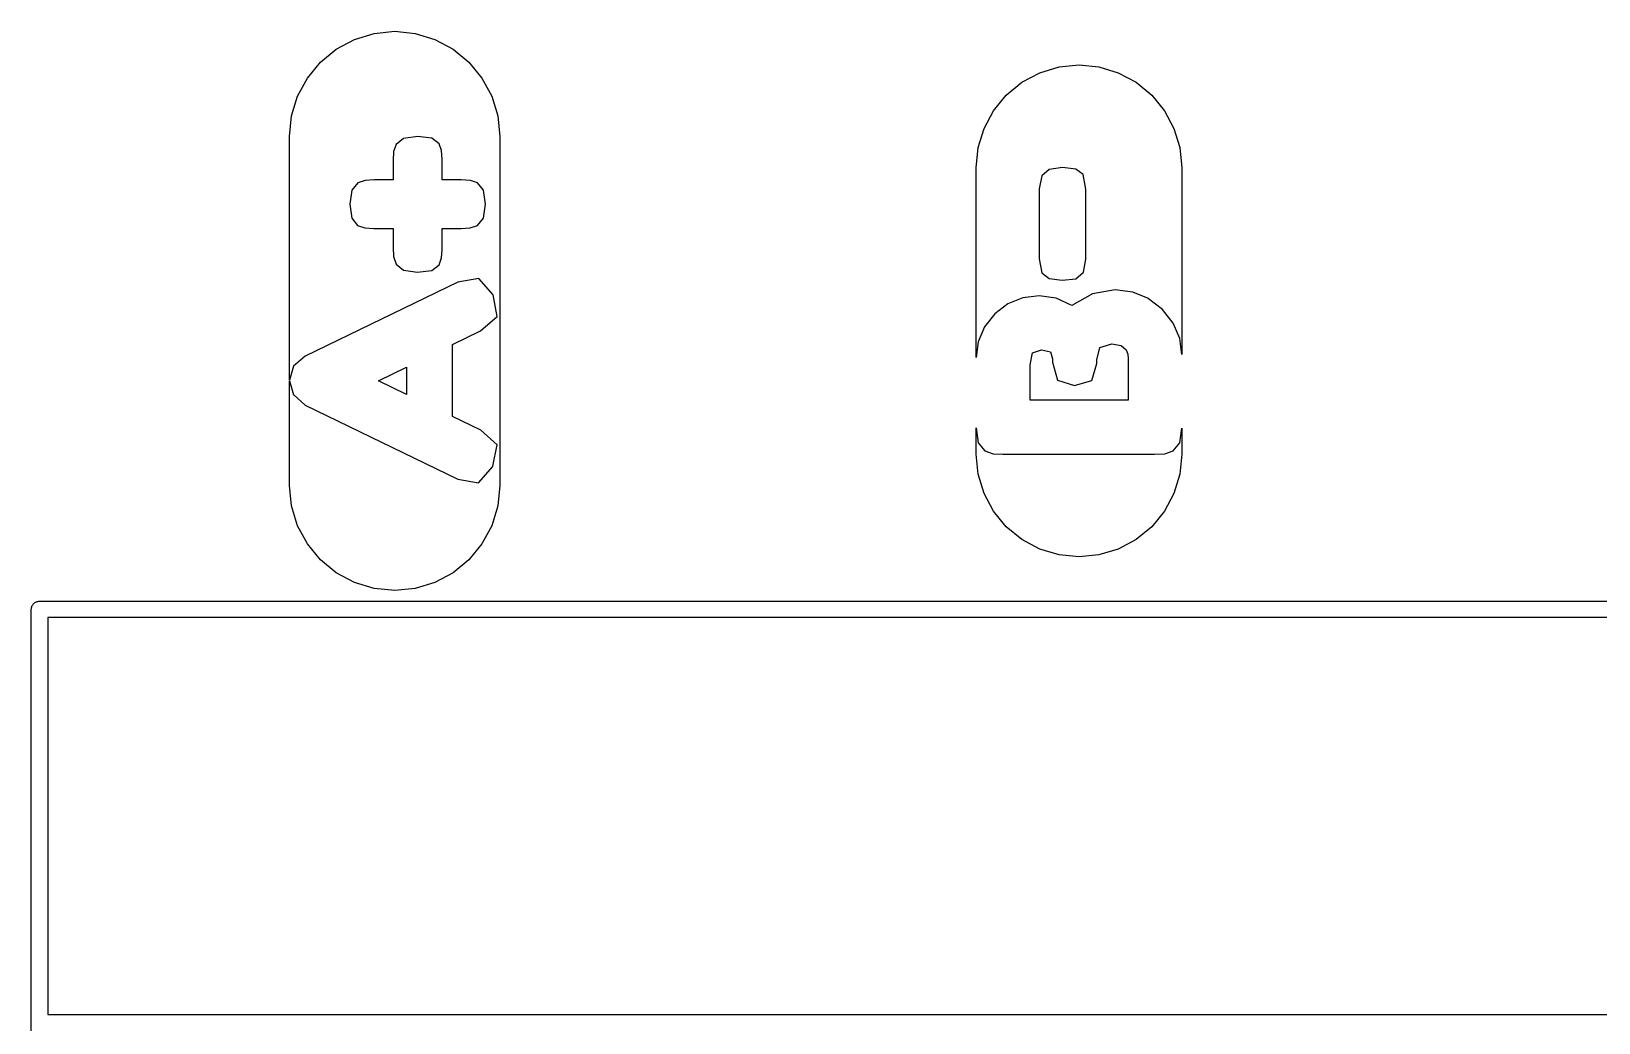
# Model space of a CAD drawing. Header units: metres. Extents: x 89 to 153, y -105 to 4.
# Drawn here: x 95.35 to 106.8, y -97.7 to -90.46 of the extents above; entities that cross this region are included whole.
import ezdxf

# ---------------------------------------------------------------- set-up
doc = ezdxf.new("R2010")
doc.units = ezdxf.units.M

msp = doc.modelspace()

# ---------------------------------------------------------------- linework, layer by layer
for points in [[(97.232, -93.006), (97.232, -91.225), (97.247, -91.075), (97.291, -90.931), (97.362, -90.799), (97.457, -90.682), (97.573, -90.587), (97.706, -90.516), (97.85, -90.472), (98, -90.457), (98.15, -90.472), (98.294, -90.516), (98.427, -90.587), (98.543, -90.682), (98.638, -90.799), (98.709, -90.931), (98.753, -91.075), (98.768, -91.225), (98.768, -93.775), (98.753, -93.925), (98.709, -94.069), (98.638, -94.201), (98.543, -94.318), (98.427, -94.413), (98.294, -94.484), (98.15, -94.528), (98, -94.543), (97.85, -94.528), (97.706, -94.484), (97.573, -94.413), (97.457, -94.318), (97.362, -94.201), (97.291, -94.069), (97.247, -93.925), (97.232, -93.775), (97.232, -93.011), (97.262, -93.114), (97.262, -93.114), (97.262, -93.114), (97.262, -93.114), (97.262, -93.114), (97.262, -93.114), (97.262, -93.114), (97.262, -93.114), (97.262, -93.114), (97.262, -93.114), (97.262, -93.114), (97.262, -93.114), (97.262, -93.114), (97.262, -93.114), (97.262, -93.114), (97.262, -93.114), (97.262, -93.114), (97.262, -93.114), (97.262, -93.114), (97.262, -93.114), (97.262, -93.114), (97.262, -93.114), (97.262, -93.114), (97.262, -93.114), (97.262, -93.114), (97.262, -93.114), (97.262, -93.114), (97.262, -93.114), (97.262, -93.114), (97.262, -93.114), (97.263, -93.114), (97.263, -93.114), (97.263, -93.114), (97.263, -93.114), (97.263, -93.114), (97.263, -93.114), (97.263, -93.114), (97.263, -93.114), (97.345, -93.189), (97.345, -93.189), (97.345, -93.189), (97.345, -93.189), (97.345, -93.189), (97.345, -93.189), (97.345, -93.189), (97.345, -93.189), (97.345, -93.189), (97.345, -93.189), (97.345, -93.189), (97.345, -93.189), (97.345, -93.189), (97.345, -93.189), (97.345, -93.189), (97.345, -93.189), (97.345, -93.189), (97.345, -93.189), (97.345, -93.189), (97.345, -93.189), (98.461, -93.728), (98.461, -93.728), (98.461, -93.728), (98.461, -93.728), (98.461, -93.728), (98.461, -93.728), (98.461, -93.728), (98.461, -93.728), (98.461, -93.728), (98.461, -93.728), (98.461, -93.728), (98.461, -93.728), (98.461, -93.728), (98.461, -93.728), (98.461, -93.728), (98.461, -93.728), (98.461, -93.728), (98.461, -93.728), (98.461, -93.728), (98.461, -93.728), (98.613, -93.756), (98.613, -93.756), (98.613, -93.756), (98.613, -93.756), (98.613, -93.756), (98.613, -93.756), (98.613, -93.756), (98.613, -93.756), (98.613, -93.756), (98.613, -93.756), (98.613, -93.756), (98.613, -93.756), (98.613, -93.756), (98.613, -93.756), (98.613, -93.756), (98.613, -93.756), (98.613, -93.756), (98.613, -93.756), (98.613, -93.756), (98.613, -93.756), (98.613, -93.756), (98.613, -93.756), (98.613, -93.756), (98.613, -93.756), (98.613, -93.756), (98.613, -93.756), (98.613, -93.756), (98.613, -93.756), (98.613, -93.756), (98.613, -93.756), (98.613, -93.756), (98.613, -93.756), (98.613, -93.756), (98.613, -93.756), (98.613, -93.756), (98.613, -93.756), (98.613, -93.756), (98.613, -93.756), (98.613, -93.756), (98.613, -93.756), (98.613, -93.756), (98.613, -93.756), (98.613, -93.756), (98.613, -93.756), (98.613, -93.756), (98.613, -93.756), (98.613, -93.756), (98.613, -93.756), (98.613, -93.756), (98.613, -93.756), (98.613, -93.756), (98.613, -93.756), (98.613, -93.756), (98.613, -93.756), (98.613, -93.756), (98.613, -93.756), (98.613, -93.756), (98.613, -93.756), (98.613, -93.756), (98.613, -93.756), (98.613, -93.756), (98.613, -93.756), (98.613, -93.756), (98.613, -93.756), (98.613, -93.756), (98.613, -93.756), (98.613, -93.756), (98.613, -93.756), (98.717, -93.636), (98.717, -93.636), (98.717, -93.636), (98.717, -93.636), (98.717, -93.636), (98.717, -93.635), (98.717, -93.635), (98.717, -93.635), (98.717, -93.635), (98.717, -93.635), (98.717, -93.635), (98.717, -93.635), (98.717, -93.635), (98.717, -93.635), (98.717, -93.635), (98.717, -93.635), (98.717, -93.635), (98.717, -93.635), (98.717, -93.635), (98.717, -93.635), (98.717, -93.635), (98.717, -93.635), (98.717, -93.635), (98.717, -93.635), (98.717, -93.635), (98.717, -93.635), (98.717, -93.635), (98.717, -93.635), (98.717, -93.635), (98.717, -93.635), (98.717, -93.635), (98.717, -93.635), (98.748, -93.479), (98.748, -93.479), (98.748, -93.479), (98.748, -93.479), (98.748, -93.479), (98.748, -93.479), (98.748, -93.479), (98.748, -93.479), (98.748, -93.479), (98.748, -93.479), (98.748, -93.479), (98.748, -93.479), (98.748, -93.479), (98.748, -93.479), (98.748, -93.479), (98.748, -93.479), (98.748, -93.479), (98.748, -93.479), (98.748, -93.478), (98.748, -93.478), (98.748, -93.478), (98.748, -93.478), (98.748, -93.478), (98.748, -93.478), (98.748, -93.478), (98.748, -93.478), (98.748, -93.478), (98.748, -93.478), (98.748, -93.478), (98.748, -93.478), (98.748, -93.478), (98.748, -93.478), (98.748, -93.478), (98.748, -93.478), (98.748, -93.478), (98.748, -93.478), (98.748, -93.478), (98.748, -93.478), (98.748, -93.478), (98.748, -93.478), (98.748, -93.478), (98.748, -93.478), (98.748, -93.478), (98.748, -93.478), (98.748, -93.478), (98.748, -93.478), (98.748, -93.478), (98.748, -93.478), (98.748, -93.478), (98.748, -93.478), (98.748, -93.478), (98.748, -93.478), (98.748, -93.478), (98.748, -93.478), (98.748, -93.478), (98.748, -93.478), (98.748, -93.478), (98.748, -93.478), (98.748, -93.478), (98.748, -93.478), (98.748, -93.478), (98.748, -93.478), (98.748, -93.478), (98.748, -93.478), (98.748, -93.478), (98.748, -93.478), (98.748, -93.478), (98.748, -93.478), (98.629, -93.371), (98.629, -93.371), (98.629, -93.371), (98.629, -93.371), (98.629, -93.371), (98.629, -93.371), (98.629, -93.371), (98.629, -93.371), (98.629, -93.371), (98.629, -93.371), (98.629, -93.371), (98.629, -93.371), (98.629, -93.371), (98.629, -93.371), (98.629, -93.371), (98.629, -93.371), (98.629, -93.371), (98.629, -93.371), (98.629, -93.371), (98.629, -93.371), (98.423, -93.272), (98.423, -92.745), (98.627, -92.646), (98.627, -92.646), (98.627, -92.646), (98.627, -92.646), (98.627, -92.646), (98.627, -92.646), (98.627, -92.646), (98.627, -92.646), (98.627, -92.646), (98.627, -92.646), (98.627, -92.646), (98.627, -92.646), (98.627, -92.646), (98.627, -92.646), (98.627, -92.646), (98.627, -92.646), (98.627, -92.646), (98.627, -92.646), (98.627, -92.646), (98.627, -92.646), (98.75, -92.541), (98.75, -92.541), (98.75, -92.541), (98.75, -92.541), (98.75, -92.541), (98.75, -92.541), (98.75, -92.541), (98.75, -92.541), (98.75, -92.541), (98.75, -92.541), (98.75, -92.541), (98.75, -92.541), (98.75, -92.541), (98.75, -92.541), (98.75, -92.541), (98.75, -92.541), (98.75, -92.541), (98.75, -92.541), (98.75, -92.541), (98.75, -92.541), (98.75, -92.541), (98.75, -92.541), (98.75, -92.541), (98.75, -92.541), (98.75, -92.541), (98.75, -92.541), (98.75, -92.541), (98.75, -92.541), (98.75, -92.541), (98.75, -92.541), (98.75, -92.541), (98.75, -92.541), (98.75, -92.541), (98.75, -92.541), (98.75, -92.541), (98.75, -92.541), (98.75, -92.541), (98.75, -92.541), (98.75, -92.541), (98.75, -92.541), (98.75, -92.541), (98.75, -92.541), (98.75, -92.541), (98.75, -92.541), (98.75, -92.541), (98.75, -92.541), (98.75, -92.541), (98.75, -92.541), (98.75, -92.541), (98.75, -92.541), (98.75, -92.541), (98.75, -92.541), (98.75, -92.541), (98.75, -92.541), (98.75, -92.541), (98.75, -92.541), (98.75, -92.541), (98.75, -92.541), (98.75, -92.541), (98.75, -92.541), (98.75, -92.541), (98.75, -92.541), (98.75, -92.541), (98.75, -92.541), (98.75, -92.541), (98.75, -92.541), (98.75, -92.541), (98.75, -92.541), (98.719, -92.382), (98.719, -92.382), (98.719, -92.382), (98.719, -92.382), (98.719, -92.382), (98.719, -92.382), (98.719, -92.382), (98.719, -92.382), (98.719, -92.382), (98.719, -92.382), (98.719, -92.382), (98.719, -92.382), (98.719, -92.382), (98.719, -92.382), (98.719, -92.382), (98.719, -92.382), (98.719, -92.382), (98.719, -92.382), (98.719, -92.382), (98.719, -92.382), (98.719, -92.382), (98.719, -92.382), (98.719, -92.382), (98.719, -92.382), (98.719, -92.382), (98.719, -92.382), (98.719, -92.382), (98.719, -92.382), (98.719, -92.382), (98.719, -92.382), (98.719, -92.382), (98.719, -92.382), (98.614, -92.263), (98.614, -92.263), (98.614, -92.263), (98.614, -92.263), (98.614, -92.263), (98.614, -92.263), (98.614, -92.263), (98.614, -92.263), (98.614, -92.263), (98.614, -92.263), (98.614, -92.263), (98.614, -92.262), (98.614, -92.262), (98.614, -92.262), (98.614, -92.262), (98.614, -92.262), (98.614, -92.262), (98.614, -92.262), (98.614, -92.262), (98.614, -92.262), (98.614, -92.262), (98.614, -92.262), (98.614, -92.262), (98.614, -92.262), (98.614, -92.262), (98.614, -92.262), (98.614, -92.262), (98.614, -92.262), (98.614, -92.262), (98.614, -92.262), (98.614, -92.262), (98.614, -92.262), (98.614, -92.262), (98.614, -92.262), (98.614, -92.262), (98.614, -92.262), (98.614, -92.262), (98.614, -92.262), (98.614, -92.262), (98.614, -92.262), (98.614, -92.262), (98.614, -92.262), (98.614, -92.262), (98.614, -92.262), (98.614, -92.262), (98.614, -92.262), (98.614, -92.262), (98.614, -92.262), (98.614, -92.262), (98.614, -92.262), (98.614, -92.262), (98.614, -92.262), (98.614, -92.262), (98.614, -92.262), (98.614, -92.262), (98.614, -92.262), (98.614, -92.262), (98.614, -92.262), (98.614, -92.262), (98.614, -92.262), (98.614, -92.262), (98.614, -92.262), (98.614, -92.262), (98.614, -92.262), (98.614, -92.262), (98.614, -92.262), (98.614, -92.262), (98.614, -92.262), (98.461, -92.291), (98.461, -92.291), (98.461, -92.291), (98.461, -92.291), (98.461, -92.291), (98.461, -92.291), (98.461, -92.291), (98.461, -92.291), (98.461, -92.291), (98.461, -92.291), (98.461, -92.291), (98.461, -92.291), (98.461, -92.291), (98.461, -92.291), (98.461, -92.291), (98.461, -92.291), (98.461, -92.291), (98.461, -92.291), (98.461, -92.291), (98.461, -92.291), (97.347, -92.83), (97.347, -92.83), (97.347, -92.83), (97.347, -92.83), (97.347, -92.83), (97.347, -92.83), (97.347, -92.83), (97.347, -92.83), (97.347, -92.83), (97.347, -92.83), (97.347, -92.83), (97.347, -92.83), (97.347, -92.83), (97.347, -92.83), (97.347, -92.83), (97.347, -92.83), (97.347, -92.83), (97.347, -92.83), (97.347, -92.83), (97.347, -92.83), (97.26, -92.904), (97.26, -92.904), (97.26, -92.904), (97.26, -92.904), (97.26, -92.904), (97.26, -92.904), (97.26, -92.904), (97.26, -92.904), (97.26, -92.904), (97.26, -92.904), (97.26, -92.904), (97.26, -92.904), (97.26, -92.904), (97.26, -92.904), (97.26, -92.904), (97.26, -92.904), (97.26, -92.904), (97.26, -92.904), (97.26, -92.904), (97.26, -92.904), (97.26, -92.904), (97.26, -92.904), (97.26, -92.904), (97.26, -92.904), (97.26, -92.904), (97.26, -92.904), (97.26, -92.904), (97.26, -92.904), (97.26, -92.904), (97.26, -92.904), (97.26, -92.904), (97.26, -92.904), (97.26, -92.904), (97.26, -92.904), (97.26, -92.904), (97.26, -92.904), (97.26, -92.904), (97.26, -92.904), (97.232, -93.006)], [(102.249, -92.84), (102.249, -91.454), (102.264, -91.307), (102.306, -91.166), (102.376, -91.037), (102.469, -90.923), (102.583, -90.829), (102.713, -90.76), (102.854, -90.717), (103, -90.703), (103.146, -90.717), (103.287, -90.76), (103.417, -90.829), (103.531, -90.923), (103.624, -91.037), (103.694, -91.166), (103.736, -91.307), (103.751, -91.454), (103.751, -92.819), (103.736, -92.701), (103.736, -92.701), (103.736, -92.701), (103.736, -92.701), (103.736, -92.701), (103.736, -92.701), (103.736, -92.701), (103.736, -92.701), (103.736, -92.701), (103.736, -92.701), (103.736, -92.701), (103.736, -92.701), (103.736, -92.701), (103.736, -92.701), (103.736, -92.701), (103.736, -92.701), (103.736, -92.701), (103.736, -92.701), (103.736, -92.701), (103.736, -92.701), (103.689, -92.589), (103.689, -92.589), (103.689, -92.589), (103.689, -92.589), (103.689, -92.589), (103.689, -92.589), (103.689, -92.589), (103.689, -92.589), (103.689, -92.589), (103.689, -92.589), (103.689, -92.589), (103.689, -92.589), (103.689, -92.589), (103.689, -92.589), (103.689, -92.589), (103.689, -92.589), (103.689, -92.589), (103.689, -92.589), (103.689, -92.589), (103.689, -92.589), (103.61, -92.489), (103.61, -92.489), (103.61, -92.489), (103.61, -92.489), (103.61, -92.489), (103.61, -92.489), (103.61, -92.489), (103.61, -92.489), (103.61, -92.489), (103.61, -92.489), (103.61, -92.489), (103.61, -92.489), (103.61, -92.489), (103.61, -92.489), (103.508, -92.411), (103.508, -92.411), (103.508, -92.411), (103.508, -92.411), (103.508, -92.411), (103.508, -92.411), (103.508, -92.411), (103.508, -92.411), (103.508, -92.411), (103.508, -92.411), (103.508, -92.411), (103.508, -92.411), (103.508, -92.411), (103.508, -92.411), (103.508, -92.41), (103.508, -92.41), (103.508, -92.41), (103.508, -92.41), (103.508, -92.41), (103.508, -92.41), (103.393, -92.363), (103.393, -92.363), (103.393, -92.363), (103.393, -92.363), (103.393, -92.363), (103.393, -92.363), (103.393, -92.363), (103.393, -92.363), (103.393, -92.363), (103.393, -92.363), (103.393, -92.363), (103.393, -92.363), (103.393, -92.363), (103.393, -92.363), (103.393, -92.363), (103.393, -92.363), (103.393, -92.363), (103.393, -92.363), (103.393, -92.363), (103.393, -92.363), (103.264, -92.346), (103.264, -92.346), (103.264, -92.346), (103.264, -92.346), (103.264, -92.346), (103.264, -92.346), (103.264, -92.346), (103.264, -92.346), (103.264, -92.346), (103.264, -92.346), (103.264, -92.346), (103.264, -92.346), (103.264, -92.346), (103.264, -92.346), (103.264, -92.346), (103.264, -92.346), (103.264, -92.346), (103.264, -92.346), (103.264, -92.346), (103.264, -92.346), (103.099, -92.375), (103.099, -92.375), (103.099, -92.375), (103.099, -92.375), (103.099, -92.375), (103.099, -92.375), (103.099, -92.375), (103.099, -92.375), (103.099, -92.375), (103.099, -92.375), (103.099, -92.375), (103.099, -92.375), (103.099, -92.375), (103.099, -92.375), (103.099, -92.375), (103.099, -92.375), (103.099, -92.375), (103.099, -92.375), (103.099, -92.375), (103.099, -92.375), (103.099, -92.375), (103.099, -92.375), (103.099, -92.375), (103.099, -92.375), (103.099, -92.375), (103.099, -92.375), (102.948, -92.46), (102.834, -92.407), (102.834, -92.407), (102.834, -92.407), (102.834, -92.407), (102.834, -92.407), (102.834, -92.407), (102.834, -92.407), (102.834, -92.407), (102.834, -92.407), (102.834, -92.407), (102.834, -92.407), (102.834, -92.407), (102.834, -92.407), (102.834, -92.407), (102.834, -92.407), (102.834, -92.407), (102.834, -92.407), (102.834, -92.407), (102.834, -92.407), (102.834, -92.407), (102.708, -92.389), (102.708, -92.389), (102.708, -92.389), (102.708, -92.389), (102.708, -92.389), (102.708, -92.389), (102.708, -92.389), (102.708, -92.389), (102.708, -92.389), (102.708, -92.389), (102.708, -92.389), (102.708, -92.389), (102.708, -92.389), (102.708, -92.389), (102.708, -92.389), (102.708, -92.389), (102.708, -92.389), (102.708, -92.389), (102.708, -92.389), (102.708, -92.389), (102.589, -92.404), (102.589, -92.404), (102.589, -92.404), (102.589, -92.404), (102.589, -92.404), (102.589, -92.404), (102.589, -92.404), (102.589, -92.404), (102.589, -92.404), (102.589, -92.404), (102.589, -92.404), (102.589, -92.404), (102.589, -92.404), (102.589, -92.404), (102.589, -92.404), (102.589, -92.404), (102.589, -92.404), (102.589, -92.404), (102.589, -92.404), (102.589, -92.404), (102.481, -92.448), (102.481, -92.448), (102.481, -92.448), (102.481, -92.448), (102.481, -92.448), (102.481, -92.448), (102.481, -92.448), (102.481, -92.448), (102.481, -92.448), (102.481, -92.448), (102.481, -92.448), (102.481, -92.448), (102.481, -92.448), (102.481, -92.448), (102.481, -92.448), (102.481, -92.448), (102.481, -92.448), (102.481, -92.448), (102.481, -92.448), (102.481, -92.448), (102.385, -92.522), (102.385, -92.522), (102.385, -92.522), (102.385, -92.522), (102.385, -92.522), (102.385, -92.522), (102.385, -92.522), (102.385, -92.522), (102.385, -92.522), (102.385, -92.522), (102.385, -92.522), (102.385, -92.522), (102.385, -92.522), (102.385, -92.522), (102.309, -92.617), (102.309, -92.617), (102.309, -92.617), (102.309, -92.617), (102.309, -92.617), (102.309, -92.617), (102.309, -92.617), (102.309, -92.617), (102.309, -92.617), (102.309, -92.617), (102.309, -92.617), (102.309, -92.617), (102.309, -92.617), (102.309, -92.617), (102.309, -92.617), (102.309, -92.617), (102.309, -92.617), (102.309, -92.617), (102.309, -92.617), (102.309, -92.617), (102.264, -92.725), (102.264, -92.725), (102.264, -92.725), (102.264, -92.726), (102.264, -92.726), (102.264, -92.726), (102.264, -92.726), (102.264, -92.726), (102.264, -92.726), (102.264, -92.726), (102.264, -92.726), (102.264, -92.726), (102.264, -92.726), (102.264, -92.726), (102.264, -92.726), (102.264, -92.726), (102.264, -92.726), (102.264, -92.726), (102.264, -92.726), (102.264, -92.726), (102.249, -92.84)], [(97.673, -91.719), (97.673, -91.719), (97.673, -91.719), (97.673, -91.719), (97.673, -91.719), (97.673, -91.719), (97.673, -91.719), (97.673, -91.719), (97.673, -91.719), (97.673, -91.719), (97.673, -91.719), (97.673, -91.719), (97.673, -91.719), (97.673, -91.719), (97.673, -91.719), (97.673, -91.719), (97.673, -91.719), (97.673, -91.719), (97.673, -91.719), (97.686, -91.822), (97.686, -91.822), (97.686, -91.822), (97.686, -91.822), (97.686, -91.822), (97.686, -91.822), (97.686, -91.822), (97.686, -91.822), (97.686, -91.822), (97.686, -91.822), (97.686, -91.822), (97.686, -91.822), (97.686, -91.822), (97.686, -91.822), (97.686, -91.822), (97.686, -91.822), (97.686, -91.822), (97.686, -91.822), (97.686, -91.822), (97.686, -91.822), (97.686, -91.822), (97.686, -91.822), (97.686, -91.822), (97.686, -91.822), (97.686, -91.822), (97.686, -91.822), (97.686, -91.822), (97.686, -91.822), (97.686, -91.822), (97.686, -91.822), (97.686, -91.822), (97.686, -91.822), (97.686, -91.822), (97.686, -91.822), (97.686, -91.822), (97.686, -91.822), (97.686, -91.822), (97.686, -91.822), (97.729, -91.876), (97.729, -91.876), (97.729, -91.876), (97.729, -91.876), (97.729, -91.876), (97.729, -91.876), (97.729, -91.876), (97.729, -91.876), (97.729, -91.876), (97.729, -91.876), (97.729, -91.876), (97.729, -91.876), (97.729, -91.876), (97.729, -91.876), (97.729, -91.876), (97.729, -91.876), (97.729, -91.876), (97.729, -91.876), (97.729, -91.876), (97.729, -91.876), (97.729, -91.876), (97.729, -91.876), (97.729, -91.876), (97.729, -91.876), (97.729, -91.876), (97.729, -91.876), (97.729, -91.876), (97.729, -91.876), (97.729, -91.876), (97.729, -91.876), (97.729, -91.876), (97.729, -91.876), (97.729, -91.876), (97.729, -91.876), (97.729, -91.876), (97.729, -91.876), (97.729, -91.876), (97.729, -91.876), (97.782, -91.894), (97.782, -91.894), (97.782, -91.894), (97.782, -91.894), (97.782, -91.894), (97.782, -91.894), (97.782, -91.894), (97.782, -91.894), (97.782, -91.894), (97.782, -91.894), (97.782, -91.894), (97.782, -91.894), (97.782, -91.894), (97.782, -91.894), (97.782, -91.894), (97.782, -91.894), (97.782, -91.894), (97.782, -91.894), (97.782, -91.894), (97.782, -91.894), (97.848, -91.897), (97.848, -91.897), (97.848, -91.897), (97.848, -91.897), (97.848, -91.897), (97.848, -91.897), (97.848, -91.897), (97.989, -91.897), (97.989, -92.037), (97.989, -92.037), (97.989, -92.037), (97.989, -92.037), (97.989, -92.037), (97.989, -92.037), (97.989, -92.037), (97.992, -92.103), (97.992, -92.103), (97.992, -92.103), (97.992, -92.103), (97.992, -92.103), (97.992, -92.103), (97.992, -92.103), (97.992, -92.103), (97.992, -92.103), (97.992, -92.103), (97.992, -92.103), (97.992, -92.103), (97.992, -92.103), (97.992, -92.103), (97.992, -92.103), (97.992, -92.103), (97.992, -92.103), (97.992, -92.103), (97.992, -92.103), (97.992, -92.103), (98.01, -92.158), (98.01, -92.158), (98.01, -92.158), (98.01, -92.158), (98.01, -92.158), (98.01, -92.158), (98.01, -92.158), (98.01, -92.158), (98.01, -92.158), (98.01, -92.158), (98.01, -92.158), (98.01, -92.158), (98.01, -92.158), (98.01, -92.158), (98.01, -92.158), (98.01, -92.158), (98.01, -92.158), (98.01, -92.158), (98.01, -92.158), (98.01, -92.158), (98.01, -92.158), (98.01, -92.158), (98.01, -92.158), (98.01, -92.158), (98.01, -92.158), (98.01, -92.158), (98.01, -92.158), (98.01, -92.158), (98.01, -92.158), (98.01, -92.158), (98.01, -92.158), (98.01, -92.158), (98.01, -92.158), (98.01, -92.158), (98.01, -92.158), (98.01, -92.158), (98.01, -92.158), (98.01, -92.158), (98.064, -92.203), (98.064, -92.203), (98.064, -92.203), (98.064, -92.203), (98.064, -92.203), (98.064, -92.203), (98.064, -92.203), (98.064, -92.203), (98.064, -92.203), (98.064, -92.203), (98.064, -92.203), (98.064, -92.203), (98.064, -92.203), (98.064, -92.203), (98.064, -92.203), (98.064, -92.203), (98.064, -92.203), (98.064, -92.203), (98.064, -92.203), (98.064, -92.203), (98.064, -92.203), (98.064, -92.203), (98.064, -92.203), (98.064, -92.203), (98.064, -92.203), (98.064, -92.203), (98.064, -92.203), (98.064, -92.203), (98.064, -92.203), (98.064, -92.203), (98.064, -92.203), (98.064, -92.203), (98.064, -92.203), (98.064, -92.203), (98.064, -92.203), (98.064, -92.203), (98.064, -92.203), (98.064, -92.203), (98.167, -92.217), (98.167, -92.217), (98.167, -92.217), (98.167, -92.217), (98.167, -92.217), (98.167, -92.217), (98.167, -92.217), (98.167, -92.217), (98.167, -92.217), (98.167, -92.217), (98.167, -92.217), (98.167, -92.217), (98.167, -92.217), (98.167, -92.217), (98.167, -92.217), (98.167, -92.217), (98.167, -92.217), (98.167, -92.217), (98.167, -92.217), (98.167, -92.217), (98.27, -92.204), (98.27, -92.204), (98.27, -92.204), (98.27, -92.204), (98.27, -92.204), (98.27, -92.204), (98.271, -92.204), (98.271, -92.204), (98.271, -92.204), (98.271, -92.204), (98.271, -92.204), (98.271, -92.204), (98.271, -92.204), (98.271, -92.204), (98.271, -92.204), (98.271, -92.204), (98.271, -92.204), (98.271, -92.204), (98.271, -92.204), (98.271, -92.204), (98.271, -92.204), (98.271, -92.204), (98.271, -92.204), (98.271, -92.204), (98.271, -92.204), (98.271, -92.204), (98.271, -92.204), (98.271, -92.204), (98.271, -92.204), (98.271, -92.204), (98.271, -92.204), (98.271, -92.204), (98.324, -92.162), (98.324, -92.162), (98.324, -92.162), (98.324, -92.162), (98.324, -92.162), (98.324, -92.162), (98.324, -92.162), (98.324, -92.162), (98.324, -92.162), (98.324, -92.162), (98.324, -92.162), (98.324, -92.162), (98.324, -92.162), (98.324, -92.162), (98.324, -92.162), (98.324, -92.162), (98.324, -92.162), (98.324, -92.162), (98.324, -92.162), (98.324, -92.162), (98.324, -92.162), (98.324, -92.162), (98.324, -92.162), (98.324, -92.162), (98.324, -92.162), (98.324, -92.162), (98.324, -92.162), (98.324, -92.162), (98.324, -92.162), (98.324, -92.162), (98.324, -92.162), (98.324, -92.162), (98.324, -92.162), (98.324, -92.162), (98.324, -92.162), (98.324, -92.162), (98.324, -92.162), (98.324, -92.162), (98.343, -92.113), (98.343, -92.113), (98.343, -92.113), (98.343, -92.113), (98.343, -92.113), (98.343, -92.113), (98.343, -92.113), (98.343, -92.113), (98.343, -92.113), (98.343, -92.113), (98.343, -92.113), (98.343, -92.113), (98.343, -92.113), (98.343, -92.113), (98.343, -92.113), (98.343, -92.113), (98.343, -92.113), (98.343, -92.113), (98.343, -92.113), (98.343, -92.113), (98.346, -92.052), (98.346, -92.052), (98.346, -92.052), (98.346, -92.052), (98.346, -92.052), (98.346, -92.052), (98.346, -92.052), (98.346, -92.052), (98.346, -91.897), (98.485, -91.897), (98.485, -91.897), (98.485, -91.897), (98.485, -91.897), (98.485, -91.897), (98.485, -91.897), (98.485, -91.897), (98.55, -91.894), (98.55, -91.894), (98.55, -91.894), (98.55, -91.894), (98.55, -91.894), (98.55, -91.894), (98.55, -91.894), (98.55, -91.894), (98.551, -91.894), (98.551, -91.894), (98.551, -91.894), (98.551, -91.894), (98.551, -91.894), (98.551, -91.894), (98.551, -91.894), (98.551, -91.894), (98.551, -91.894), (98.551, -91.894), (98.551, -91.894), (98.551, -91.894), (98.604, -91.876), (98.604, -91.876), (98.604, -91.876), (98.604, -91.876), (98.604, -91.876), (98.604, -91.876), (98.604, -91.876), (98.604, -91.876), (98.604, -91.876), (98.604, -91.876), (98.604, -91.876), (98.604, -91.876), (98.604, -91.876), (98.604, -91.876), (98.604, -91.876), (98.604, -91.876), (98.604, -91.876), (98.604, -91.876), (98.604, -91.876), (98.604, -91.876), (98.604, -91.876), (98.604, -91.876), (98.604, -91.876), (98.604, -91.876), (98.604, -91.876), (98.604, -91.876), (98.604, -91.876), (98.604, -91.876), (98.604, -91.876), (98.604, -91.876), (98.604, -91.876), (98.604, -91.876), (98.604, -91.876), (98.604, -91.876), (98.604, -91.876), (98.604, -91.876), (98.604, -91.876), (98.604, -91.876), (98.65, -91.822), (98.65, -91.822), (98.65, -91.822), (98.65, -91.822), (98.65, -91.822), (98.65, -91.822), (98.65, -91.822), (98.65, -91.822), (98.65, -91.822), (98.65, -91.822), (98.65, -91.822), (98.65, -91.822), (98.65, -91.822), (98.65, -91.822), (98.65, -91.822), (98.65, -91.822), (98.65, -91.822), (98.65, -91.822), (98.65, -91.822), (98.65, -91.822), (98.65, -91.822), (98.65, -91.822), (98.65, -91.822), (98.65, -91.822), (98.65, -91.822), (98.65, -91.822), (98.65, -91.822), (98.65, -91.822), (98.65, -91.822), (98.65, -91.822), (98.65, -91.822), (98.65, -91.822), (98.65, -91.822), (98.65, -91.822), (98.65, -91.822), (98.65, -91.822), (98.65, -91.822), (98.65, -91.822), (98.664, -91.721), (98.664, -91.721), (98.664, -91.721), (98.664, -91.721), (98.664, -91.721), (98.664, -91.721), (98.664, -91.721), (98.664, -91.721), (98.664, -91.721), (98.664, -91.721), (98.664, -91.721), (98.664, -91.721), (98.664, -91.721), (98.664, -91.721), (98.664, -91.721), (98.664, -91.721), (98.664, -91.721), (98.664, -91.721), (98.664, -91.721), (98.664, -91.721), (98.65, -91.618), (98.65, -91.618), (98.65, -91.618), (98.65, -91.618), (98.65, -91.618), (98.65, -91.618), (98.65, -91.618), (98.65, -91.618), (98.65, -91.618), (98.65, -91.618), (98.65, -91.618), (98.65, -91.618), (98.65, -91.618), (98.65, -91.618), (98.65, -91.618), (98.65, -91.618), (98.65, -91.618), (98.65, -91.618), (98.65, -91.618), (98.65, -91.618), (98.65, -91.618), (98.65, -91.618), (98.65, -91.618), (98.65, -91.618), (98.65, -91.618), (98.65, -91.618), (98.65, -91.618), (98.65, -91.618), (98.65, -91.618), (98.65, -91.618), (98.65, -91.618), (98.65, -91.618), (98.65, -91.618), (98.65, -91.618), (98.65, -91.618), (98.65, -91.618), (98.65, -91.618), (98.65, -91.618), (98.606, -91.564), (98.606, -91.564), (98.606, -91.564), (98.606, -91.564), (98.606, -91.564), (98.606, -91.564), (98.606, -91.564), (98.606, -91.564), (98.605, -91.564), (98.605, -91.564), (98.605, -91.564), (98.605, -91.564), (98.605, -91.564), (98.605, -91.564), (98.605, -91.564), (98.605, -91.564), (98.605, -91.564), (98.605, -91.564), (98.605, -91.564), (98.605, -91.564), (98.605, -91.564), (98.605, -91.564), (98.605, -91.564), (98.605, -91.564), (98.605, -91.564), (98.605, -91.564), (98.605, -91.564), (98.605, -91.564), (98.605, -91.564), (98.605, -91.564), (98.605, -91.564), (98.605, -91.564), (98.605, -91.564), (98.605, -91.564), (98.605, -91.564), (98.605, -91.564), (98.605, -91.564), (98.605, -91.564), (98.553, -91.546), (98.553, -91.546), (98.553, -91.546), (98.553, -91.546), (98.553, -91.546), (98.553, -91.546), (98.553, -91.546), (98.553, -91.546), (98.553, -91.546), (98.553, -91.546), (98.553, -91.546), (98.553, -91.546), (98.553, -91.546), (98.553, -91.546), (98.553, -91.546), (98.553, -91.546), (98.553, -91.546), (98.553, -91.546), (98.553, -91.546), (98.553, -91.546), (98.487, -91.542), (98.487, -91.542), (98.487, -91.542), (98.487, -91.542), (98.487, -91.542), (98.487, -91.542), (98.487, -91.542), (98.346, -91.542), (98.346, -91.391), (98.346, -91.391), (98.346, -91.391), (98.346, -91.391), (98.346, -91.391), (98.346, -91.391), (98.346, -91.391), (98.346, -91.391), (98.343, -91.329), (98.343, -91.329), (98.343, -91.329), (98.343, -91.329), (98.343, -91.329), (98.343, -91.329), (98.343, -91.329), (98.343, -91.329), (98.343, -91.329), (98.343, -91.329), (98.343, -91.329), (98.343, -91.329), (98.343, -91.329), (98.343, -91.329), (98.343, -91.329), (98.343, -91.329), (98.343, -91.329), (98.343, -91.329), (98.343, -91.329), (98.343, -91.329), (98.324, -91.28), (98.324, -91.28), (98.324, -91.28), (98.324, -91.28), (98.324, -91.28), (98.324, -91.28), (98.324, -91.28), (98.324, -91.28), (98.324, -91.28), (98.324, -91.28), (98.324, -91.28), (98.324, -91.28), (98.324, -91.28), (98.324, -91.28), (98.324, -91.28), (98.324, -91.28), (98.324, -91.28), (98.324, -91.28), (98.324, -91.28), (98.324, -91.28), (98.324, -91.28), (98.324, -91.28), (98.324, -91.28), (98.324, -91.28), (98.324, -91.28), (98.324, -91.28), (98.324, -91.28), (98.324, -91.28), (98.324, -91.28), (98.324, -91.28), (98.324, -91.28), (98.324, -91.28), (98.324, -91.28), (98.324, -91.28), (98.324, -91.28), (98.324, -91.28), (98.324, -91.28), (98.324, -91.28), (98.271, -91.238), (98.271, -91.238), (98.271, -91.238), (98.271, -91.238), (98.271, -91.238), (98.271, -91.238), (98.271, -91.238), (98.271, -91.238), (98.271, -91.238), (98.271, -91.238), (98.271, -91.238), (98.271, -91.238), (98.271, -91.238), (98.271, -91.238), (98.271, -91.238), (98.271, -91.238), (98.271, -91.238), (98.271, -91.238), (98.271, -91.238), (98.271, -91.238), (98.271, -91.238), (98.271, -91.238), (98.271, -91.238), (98.271, -91.238), (98.271, -91.238), (98.271, -91.238), (98.27, -91.238), (98.27, -91.238), (98.27, -91.238), (98.27, -91.238), (98.27, -91.238), (98.27, -91.238), (98.17, -91.225), (98.17, -91.225), (98.17, -91.225), (98.17, -91.225), (98.17, -91.225), (98.17, -91.225), (98.17, -91.225), (98.17, -91.225), (98.17, -91.225), (98.17, -91.225), (98.17, -91.225), (98.17, -91.225), (98.17, -91.225), (98.17, -91.225), (98.169, -91.225), (98.169, -91.225), (98.169, -91.225), (98.169, -91.225), (98.169, -91.225), (98.169, -91.225), (98.065, -91.239), (98.065, -91.239), (98.065, -91.239), (98.065, -91.239), (98.065, -91.239), (98.065, -91.239), (98.065, -91.239), (98.065, -91.239), (98.065, -91.239), (98.065, -91.239), (98.065, -91.239), (98.065, -91.239), (98.065, -91.239), (98.065, -91.239), (98.065, -91.239), (98.065, -91.239), (98.065, -91.239), (98.065, -91.239), (98.065, -91.239), (98.065, -91.239), (98.065, -91.239), (98.065, -91.239), (98.065, -91.239), (98.065, -91.239), (98.065, -91.239), (98.065, -91.239), (98.065, -91.239), (98.065, -91.239), (98.065, -91.239), (98.065, -91.239), (98.065, -91.239), (98.065, -91.239), (98.065, -91.239), (98.065, -91.239), (98.065, -91.239), (98.065, -91.239), (98.065, -91.239), (98.065, -91.239), (98.01, -91.283), (98.01, -91.283), (98.01, -91.283), (98.01, -91.283), (98.01, -91.283), (98.01, -91.283), (98.01, -91.283), (98.01, -91.283), (98.01, -91.283), (98.01, -91.283), (98.01, -91.283), (98.01, -91.283), (98.01, -91.283), (98.01, -91.283), (98.01, -91.283), (98.01, -91.283), (98.01, -91.283), (98.01, -91.283), (98.01, -91.283), (98.01, -91.283), (98.01, -91.283), (98.01, -91.283), (98.01, -91.283), (98.01, -91.283), (98.01, -91.283), (98.01, -91.283), (98.01, -91.283), (98.01, -91.283), (98.01, -91.283), (98.01, -91.283), (98.01, -91.283), (98.01, -91.283), (98.01, -91.283), (98.01, -91.283), (98.01, -91.283), (98.01, -91.283), (98.01, -91.283), (98.01, -91.283), (97.992, -91.336), (97.992, -91.336), (97.992, -91.336), (97.992, -91.336), (97.992, -91.336), (97.992, -91.336), (97.992, -91.336), (97.992, -91.336), (97.992, -91.336), (97.992, -91.336), (97.992, -91.336), (97.992, -91.336), (97.992, -91.336), (97.992, -91.336), (97.992, -91.336), (97.992, -91.336), (97.992, -91.336), (97.992, -91.336), (97.992, -91.336), (97.992, -91.336), (97.989, -91.401), (97.989, -91.401), (97.989, -91.401), (97.989, -91.401), (97.989, -91.401), (97.989, -91.401), (97.989, -91.401), (97.989, -91.542), (97.85, -91.542), (97.85, -91.542), (97.85, -91.542), (97.85, -91.542), (97.85, -91.542), (97.85, -91.542), (97.85, -91.542), (97.784, -91.546), (97.784, -91.546), (97.784, -91.546), (97.784, -91.546), (97.784, -91.546), (97.784, -91.546), (97.784, -91.546), (97.784, -91.546), (97.784, -91.546), (97.784, -91.546), (97.784, -91.546), (97.784, -91.546), (97.784, -91.546), (97.784, -91.546), (97.784, -91.546), (97.784, -91.546), (97.784, -91.546), (97.784, -91.546), (97.784, -91.546), (97.784, -91.546), (97.732, -91.564), (97.732, -91.564), (97.732, -91.564), (97.732, -91.564), (97.732, -91.564), (97.732, -91.564), (97.732, -91.564), (97.732, -91.564), (97.732, -91.564), (97.732, -91.564), (97.732, -91.564), (97.732, -91.564), (97.731, -91.564), (97.731, -91.564), (97.731, -91.564), (97.731, -91.564), (97.731, -91.564), (97.731, -91.564), (97.731, -91.564), (97.731, -91.564), (97.731, -91.564), (97.731, -91.564), (97.731, -91.564), (97.731, -91.564), (97.731, -91.564), (97.731, -91.564), (97.731, -91.564), (97.731, -91.564), (97.731, -91.564), (97.731, -91.564), (97.731, -91.564), (97.731, -91.564), (97.731, -91.564), (97.731, -91.564), (97.731, -91.564), (97.731, -91.564), (97.731, -91.564), (97.731, -91.564), (97.687, -91.618), (97.687, -91.618), (97.687, -91.618), (97.687, -91.618), (97.687, -91.618), (97.687, -91.618), (97.687, -91.618), (97.687, -91.618), (97.687, -91.618), (97.687, -91.618), (97.687, -91.618), (97.687, -91.618), (97.687, -91.618), (97.687, -91.618), (97.687, -91.618), (97.687, -91.618), (97.687, -91.618), (97.687, -91.618), (97.687, -91.618), (97.687, -91.618), (97.687, -91.618), (97.687, -91.618), (97.687, -91.618), (97.687, -91.618), (97.687, -91.618), (97.687, -91.618), (97.687, -91.618), (97.687, -91.618), (97.687, -91.618), (97.687, -91.618), (97.687, -91.618), (97.687, -91.618), (97.687, -91.618), (97.687, -91.618), (97.687, -91.618), (97.687, -91.618), (97.687, -91.618), (97.687, -91.618), (97.673, -91.719), (97.673, -91.719)], [(102.71, -91.608), (102.71, -91.608), (102.71, -91.608), (102.71, -91.608), (102.71, -91.608), (102.71, -91.608), (102.71, -91.608), (102.71, -91.608), (102.71, -91.608), (102.71, -91.608), (102.71, -91.608), (102.71, -91.608), (102.71, -91.608), (102.71, -92.119), (102.71, -92.119), (102.71, -92.119), (102.71, -92.119), (102.71, -92.119), (102.71, -92.119), (102.71, -92.119), (102.71, -92.119), (102.71, -92.119), (102.71, -92.119), (102.71, -92.119), (102.71, -92.119), (102.71, -92.119), (102.71, -92.119), (102.729, -92.222), (102.729, -92.222), (102.729, -92.222), (102.729, -92.222), (102.729, -92.222), (102.729, -92.222), (102.729, -92.222), (102.729, -92.222), (102.729, -92.222), (102.729, -92.222), (102.729, -92.222), (102.729, -92.222), (102.729, -92.222), (102.729, -92.222), (102.729, -92.222), (102.729, -92.222), (102.729, -92.222), (102.729, -92.222), (102.729, -92.222), (102.729, -92.222), (102.729, -92.222), (102.729, -92.222), (102.729, -92.222), (102.729, -92.222), (102.729, -92.222), (102.729, -92.222), (102.729, -92.222), (102.729, -92.222), (102.729, -92.222), (102.729, -92.222), (102.729, -92.222), (102.729, -92.222), (102.729, -92.222), (102.729, -92.222), (102.729, -92.222), (102.729, -92.222), (102.729, -92.222), (102.729, -92.222), (102.729, -92.222), (102.729, -92.222), (102.729, -92.222), (102.729, -92.222), (102.729, -92.222), (102.729, -92.222), (102.781, -92.263), (102.781, -92.263), (102.781, -92.263), (102.781, -92.263), (102.781, -92.263), (102.781, -92.263), (102.781, -92.263), (102.781, -92.263), (102.781, -92.263), (102.781, -92.263), (102.781, -92.263), (102.781, -92.263), (102.781, -92.263), (102.781, -92.263), (102.781, -92.263), (102.781, -92.263), (102.781, -92.263), (102.781, -92.263), (102.781, -92.263), (102.781, -92.263), (102.781, -92.263), (102.781, -92.263), (102.781, -92.263), (102.781, -92.263), (102.781, -92.263), (102.781, -92.263), (102.781, -92.263), (102.781, -92.263), (102.781, -92.263), (102.781, -92.263), (102.781, -92.263), (102.781, -92.263), (102.878, -92.276), (102.878, -92.276), (102.878, -92.276), (102.878, -92.276), (102.878, -92.276), (102.878, -92.276), (102.878, -92.276), (102.878, -92.276), (102.878, -92.276), (102.878, -92.276), (102.878, -92.276), (102.878, -92.276), (102.878, -92.276), (102.878, -92.276), (102.976, -92.266), (102.976, -92.266), (102.976, -92.266), (102.976, -92.266), (102.976, -92.266), (102.976, -92.266), (102.976, -92.266), (102.976, -92.266), (102.977, -92.266), (102.977, -92.266), (102.977, -92.266), (102.977, -92.266), (102.977, -92.266), (102.977, -92.266), (102.977, -92.266), (102.977, -92.266), (102.977, -92.266), (102.977, -92.266), (102.977, -92.266), (102.977, -92.266), (102.977, -92.266), (102.977, -92.266), (102.977, -92.266), (102.977, -92.265), (102.977, -92.265), (102.977, -92.265), (102.977, -92.265), (102.977, -92.265), (102.977, -92.265), (102.977, -92.265), (102.977, -92.265), (102.977, -92.265), (102.977, -92.265), (102.977, -92.265), (102.977, -92.265), (102.977, -92.265), (102.977, -92.265), (102.977, -92.265), (103.031, -92.218), (103.031, -92.218), (103.031, -92.218), (103.031, -92.218), (103.031, -92.218), (103.031, -92.218), (103.031, -92.218), (103.031, -92.218), (103.031, -92.218), (103.031, -92.218), (103.031, -92.218), (103.031, -92.218), (103.031, -92.218), (103.031, -92.218), (103.031, -92.218), (103.031, -92.218), (103.031, -92.218), (103.031, -92.218), (103.031, -92.218), (103.031, -92.218), (103.031, -92.218), (103.032, -92.218), (103.032, -92.218), (103.032, -92.218), (103.032, -92.218), (103.032, -92.218), (103.032, -92.217), (103.032, -92.217), (103.032, -92.217), (103.032, -92.217), (103.032, -92.217), (103.032, -92.217), (103.032, -92.217), (103.032, -92.217), (103.032, -92.217), (103.032, -92.217), (103.032, -92.217), (103.032, -92.217), (103.032, -92.217), (103.032, -92.217), (103.032, -92.217), (103.032, -92.217), (103.032, -92.217), (103.032, -92.217), (103.05, -92.121), (103.05, -92.121), (103.05, -92.121), (103.05, -92.121), (103.05, -92.121), (103.05, -92.121), (103.05, -92.121), (103.05, -92.121), (103.05, -92.121), (103.05, -92.121), (103.05, -92.121), (103.05, -92.121), (103.05, -92.121), (103.05, -92.121), (103.05, -91.611), (103.05, -91.611), (103.05, -91.611), (103.05, -91.61), (103.05, -91.61), (103.05, -91.61), (103.05, -91.61), (103.05, -91.61), (103.05, -91.61), (103.05, -91.61), (103.05, -91.61), (103.05, -91.61), (103.05, -91.61), (103.05, -91.61), (103.03, -91.503), (103.03, -91.503), (103.03, -91.503), (103.03, -91.503), (103.03, -91.503), (103.03, -91.503), (103.03, -91.503), (103.03, -91.503), (103.03, -91.503), (103.03, -91.503), (103.03, -91.503), (103.03, -91.503), (103.03, -91.503), (103.03, -91.503), (103.03, -91.503), (103.03, -91.503), (103.03, -91.503), (103.03, -91.503), (103.03, -91.503), (103.03, -91.503), (103.03, -91.503), (103.03, -91.503), (103.03, -91.503), (103.03, -91.503), (103.03, -91.503), (103.03, -91.503), (103.03, -91.503), (103.03, -91.503), (103.03, -91.503), (103.03, -91.503), (103.03, -91.503), (103.03, -91.503), (103.03, -91.503), (103.03, -91.503), (103.03, -91.503), (103.03, -91.503), (103.03, -91.503), (103.03, -91.503), (103.03, -91.503), (103.03, -91.503), (103.03, -91.503), (103.03, -91.503), (103.03, -91.503), (103.03, -91.503), (103.03, -91.503), (103.03, -91.503), (103.03, -91.503), (103.03, -91.503), (103.03, -91.503), (103.03, -91.503), (102.978, -91.465), (102.978, -91.465), (102.978, -91.465), (102.978, -91.465), (102.978, -91.465), (102.978, -91.465), (102.978, -91.465), (102.978, -91.465), (102.978, -91.465), (102.978, -91.465), (102.978, -91.465), (102.978, -91.465), (102.978, -91.465), (102.978, -91.465), (102.978, -91.465), (102.978, -91.465), (102.978, -91.465), (102.978, -91.465), (102.978, -91.465), (102.978, -91.465), (102.978, -91.465), (102.978, -91.465), (102.978, -91.465), (102.978, -91.465), (102.978, -91.465), (102.978, -91.465), (102.978, -91.465), (102.978, -91.465), (102.978, -91.465), (102.978, -91.465), (102.978, -91.465), (102.978, -91.465), (102.88, -91.453), (102.88, -91.453), (102.88, -91.453), (102.88, -91.453), (102.88, -91.453), (102.88, -91.453), (102.88, -91.453), (102.88, -91.453), (102.88, -91.453), (102.88, -91.453), (102.88, -91.453), (102.88, -91.453), (102.88, -91.453), (102.88, -91.453), (102.88, -91.453), (102.88, -91.453), (102.88, -91.453), (102.88, -91.453), (102.88, -91.453), (102.88, -91.453), (102.781, -91.466), (102.781, -91.466), (102.781, -91.466), (102.781, -91.466), (102.781, -91.466), (102.781, -91.466), (102.781, -91.466), (102.781, -91.466), (102.781, -91.466), (102.781, -91.466), (102.781, -91.466), (102.781, -91.466), (102.781, -91.466), (102.781, -91.466), (102.781, -91.466), (102.781, -91.466), (102.781, -91.466), (102.781, -91.466), (102.781, -91.466), (102.781, -91.466), (102.781, -91.466), (102.781, -91.466), (102.781, -91.466), (102.781, -91.466), (102.781, -91.466), (102.781, -91.466), (102.781, -91.466), (102.781, -91.466), (102.781, -91.466), (102.781, -91.466), (102.781, -91.466), (102.781, -91.466), (102.781, -91.466), (102.781, -91.466), (102.781, -91.466), (102.781, -91.466), (102.781, -91.466), (102.781, -91.466), (102.728, -91.513), (102.728, -91.513), (102.728, -91.513), (102.728, -91.513), (102.728, -91.513), (102.728, -91.513), (102.728, -91.513), (102.728, -91.513), (102.728, -91.513), (102.728, -91.513), (102.728, -91.513), (102.728, -91.513), (102.728, -91.513), (102.728, -91.513), (102.728, -91.513), (102.728, -91.513), (102.728, -91.513), (102.728, -91.513), (102.728, -91.513), (102.728, -91.513), (102.728, -91.513), (102.728, -91.513), (102.728, -91.513), (102.728, -91.513), (102.728, -91.513), (102.728, -91.513), (102.728, -91.513), (102.728, -91.513), (102.728, -91.513), (102.728, -91.513), (102.728, -91.513), (102.728, -91.513), (102.728, -91.513), (102.728, -91.513), (102.728, -91.513), (102.728, -91.513), (102.728, -91.513), (102.728, -91.513), (102.728, -91.513), (102.728, -91.513), (102.728, -91.513), (102.728, -91.513), (102.728, -91.513), (102.728, -91.513), (102.71, -91.608), (102.71, -91.608)], [(102.642, -93.153), (102.642, -92.894), (102.659, -92.805), (102.725, -92.783), (102.791, -92.798), (102.806, -92.849), (102.806, -92.874), (102.806, -92.874), (102.806, -92.874), (102.806, -92.874), (102.806, -92.874), (102.806, -92.874), (102.806, -92.875), (102.806, -92.875), (102.806, -92.875), (102.806, -92.875), (102.806, -92.875), (102.806, -92.875), (102.806, -92.875), (102.806, -92.875), (102.806, -92.875), (102.806, -92.875), (102.806, -92.875), (102.806, -92.875), (102.806, -92.875), (102.806, -92.875), (102.842, -93.005), (102.842, -93.006), (102.842, -93.006), (102.842, -93.006), (102.842, -93.006), (102.842, -93.006), (102.842, -93.006), (102.842, -93.006), (102.842, -93.006), (102.842, -93.006), (102.842, -93.006), (102.842, -93.006), (102.842, -93.006), (102.842, -93.006), (102.842, -93.006), (102.842, -93.006), (102.842, -93.006), (102.842, -93.006), (102.842, -93.006), (102.842, -93.006), (102.842, -93.006), (102.842, -93.006), (102.842, -93.006), (102.842, -93.006), (102.842, -93.006), (102.842, -93.006), (102.842, -93.006), (102.842, -93.006), (102.842, -93.006), (102.842, -93.006), (102.842, -93.006), (102.842, -93.006), (102.842, -93.006), (102.842, -93.006), (102.842, -93.006), (102.842, -93.006), (102.842, -93.006), (102.842, -93.006), (102.842, -93.006), (102.842, -93.006), (102.842, -93.006), (102.842, -93.006), (102.842, -93.006), (102.842, -93.006), (102.842, -93.006), (102.842, -93.006), (102.842, -93.006), (102.842, -93.006), (102.842, -93.006), (102.842, -93.006), (102.842, -93.006), (102.842, -93.006), (102.842, -93.006), (102.842, -93.006), (102.842, -93.006), (102.842, -93.006), (102.842, -93.006), (102.842, -93.006), (102.842, -93.006), (102.842, -93.006), (102.842, -93.006), (102.842, -93.006), (102.966, -93.044), (102.966, -93.044), (102.966, -93.044), (102.966, -93.044), (102.966, -93.044), (102.966, -93.044), (102.966, -93.044), (102.966, -93.044), (102.966, -93.044), (102.966, -93.044), (102.966, -93.044), (102.966, -93.044), (102.966, -93.044), (102.966, -93.044), (102.966, -93.044), (102.966, -93.044), (102.966, -93.044), (102.966, -93.044), (102.966, -93.044), (102.966, -93.044), (102.966, -93.044), (102.966, -93.044), (102.966, -93.044), (102.966, -93.044), (102.966, -93.044), (102.966, -93.044), (102.966, -93.044), (102.966, -93.044), (102.966, -93.044), (102.966, -93.044), (102.966, -93.044), (102.966, -93.044), (102.966, -93.044), (102.966, -93.044), (102.966, -93.044), (102.966, -93.044), (102.966, -93.044), (102.966, -93.044), (103.093, -93.008), (103.093, -93.008), (103.093, -93.008), (103.094, -93.008), (103.094, -93.008), (103.094, -93.008), (103.094, -93.008), (103.094, -93.008), (103.094, -93.008), (103.094, -93.008), (103.094, -93.008), (103.094, -93.008), (103.094, -93.008), (103.094, -93.008), (103.094, -93.008), (103.094, -93.008), (103.094, -93.008), (103.094, -93.008), (103.094, -93.008), (103.094, -93.008), (103.094, -93.008), (103.094, -93.008), (103.094, -93.008), (103.094, -93.008), (103.094, -93.008), (103.094, -93.008), (103.094, -93.008), (103.094, -93.008), (103.094, -93.008), (103.094, -93.008), (103.094, -93.008), (103.094, -93.008), (103.094, -93.008), (103.094, -93.008), (103.094, -93.008), (103.094, -93.008), (103.094, -93.008), (103.094, -93.008), (103.094, -93.008), (103.094, -93.008), (103.094, -93.008), (103.094, -93.008), (103.094, -93.008), (103.094, -93.008), (103.094, -93.008), (103.094, -93.008), (103.094, -93.008), (103.094, -93.008), (103.094, -93.008), (103.094, -93.008), (103.094, -93.008), (103.094, -93.008), (103.094, -93.008), (103.094, -93.008), (103.094, -93.008), (103.094, -93.008), (103.094, -93.008), (103.094, -93.008), (103.094, -93.008), (103.094, -93.008), (103.094, -93.008), (103.094, -93.008), (103.131, -92.885), (103.131, -92.885), (103.131, -92.885), (103.131, -92.885), (103.131, -92.885), (103.131, -92.885), (103.131, -92.885), (103.131, -92.885), (103.131, -92.885), (103.131, -92.885), (103.131, -92.885), (103.131, -92.885), (103.131, -92.885), (103.131, -92.885), (103.131, -92.885), (103.131, -92.885), (103.131, -92.885), (103.131, -92.885), (103.131, -92.885), (103.131, -92.885), (103.131, -92.857), (103.152, -92.768), (103.24, -92.74), (103.308, -92.752), (103.344, -92.784), (103.356, -92.817), (103.358, -92.847), (103.358, -93.153), (102.642, -93.153)], [(97.881, -93.011), (98.087, -92.911), (98.087, -93.111), (97.881, -93.011)], [(103.751, -93.357), (103.751, -93.546), (103.736, -93.693), (103.694, -93.834), (103.624, -93.963), (103.531, -94.077), (103.417, -94.171), (103.287, -94.24), (103.146, -94.283), (103, -94.297), (102.854, -94.283), (102.713, -94.24), (102.583, -94.171), (102.469, -94.077), (102.376, -93.963), (102.306, -93.834), (102.264, -93.693), (102.249, -93.546), (102.249, -93.355), (102.263, -93.463), (102.263, -93.463), (102.263, -93.463), (102.263, -93.463), (102.263, -93.463), (102.263, -93.463), (102.263, -93.463), (102.263, -93.463), (102.263, -93.463), (102.263, -93.463), (102.263, -93.463), (102.263, -93.463), (102.263, -93.463), (102.263, -93.463), (102.263, -93.463), (102.263, -93.463), (102.263, -93.463), (102.263, -93.463), (102.263, -93.463), (102.263, -93.463), (102.263, -93.463), (102.263, -93.463), (102.263, -93.463), (102.264, -93.463), (102.264, -93.463), (102.264, -93.463), (102.264, -93.463), (102.264, -93.463), (102.264, -93.463), (102.264, -93.463), (102.264, -93.463), (102.264, -93.463), (102.264, -93.463), (102.264, -93.463), (102.264, -93.463), (102.264, -93.463), (102.264, -93.463), (102.264, -93.463), (102.313, -93.523), (102.313, -93.523), (102.313, -93.523), (102.313, -93.523), (102.313, -93.523), (102.313, -93.523), (102.313, -93.523), (102.313, -93.523), (102.313, -93.523), (102.313, -93.523), (102.313, -93.523), (102.313, -93.523), (102.313, -93.523), (102.313, -93.523), (102.313, -93.523), (102.313, -93.523), (102.313, -93.523), (102.313, -93.523), (102.313, -93.523), (102.313, -93.523), (102.313, -93.523), (102.313, -93.523), (102.313, -93.523), (102.313, -93.523), (102.313, -93.523), (102.313, -93.523), (102.313, -93.523), (102.313, -93.523), (102.313, -93.523), (102.313, -93.523), (102.313, -93.523), (102.313, -93.523), (102.313, -93.523), (102.313, -93.523), (102.313, -93.523), (102.313, -93.523), (102.313, -93.523), (102.313, -93.523), (102.372, -93.543), (102.372, -93.543), (102.372, -93.543), (102.372, -93.543), (102.372, -93.543), (102.372, -93.543), (102.372, -93.543), (102.372, -93.543), (102.372, -93.543), (102.372, -93.543), (102.372, -93.543), (102.372, -93.543), (102.372, -93.543), (102.372, -93.543), (102.372, -93.543), (102.372, -93.543), (102.372, -93.543), (102.372, -93.543), (102.372, -93.543), (102.372, -93.543), (102.444, -93.547), (102.444, -93.547), (102.444, -93.547), (102.444, -93.547), (102.444, -93.547), (102.444, -93.547), (102.444, -93.547), (103.552, -93.547), (103.552, -93.547), (103.552, -93.547), (103.552, -93.547), (103.552, -93.547), (103.552, -93.547), (103.552, -93.547), (103.627, -93.543), (103.627, -93.543), (103.627, -93.543), (103.627, -93.543), (103.627, -93.543), (103.627, -93.543), (103.627, -93.543), (103.627, -93.543), (103.627, -93.543), (103.627, -93.543), (103.627, -93.543), (103.627, -93.543), (103.627, -93.543), (103.627, -93.543), (103.627, -93.543), (103.627, -93.543), (103.627, -93.543), (103.627, -93.543), (103.627, -93.543), (103.627, -93.543), (103.687, -93.523), (103.687, -93.523), (103.687, -93.523), (103.687, -93.523), (103.687, -93.523), (103.687, -93.523), (103.687, -93.523), (103.687, -93.523), (103.687, -93.523), (103.687, -93.523), (103.687, -93.523), (103.687, -93.523), (103.687, -93.523), (103.687, -93.523), (103.687, -93.523), (103.687, -93.523), (103.687, -93.523), (103.687, -93.523), (103.687, -93.523), (103.687, -93.523), (103.687, -93.523), (103.687, -93.523), (103.687, -93.523), (103.687, -93.523), (103.687, -93.523), (103.687, -93.523), (103.687, -93.523), (103.687, -93.523), (103.687, -93.523), (103.687, -93.523), (103.687, -93.523), (103.687, -93.523), (103.687, -93.523), (103.687, -93.523), (103.687, -93.523), (103.687, -93.523), (103.687, -93.523), (103.687, -93.523), (103.736, -93.463), (103.736, -93.463), (103.736, -93.463), (103.736, -93.463), (103.736, -93.463), (103.736, -93.463), (103.736, -93.463), (103.736, -93.463), (103.736, -93.463), (103.736, -93.463), (103.736, -93.463), (103.736, -93.463), (103.736, -93.463), (103.736, -93.463), (103.736, -93.463), (103.736, -93.463), (103.736, -93.463), (103.736, -93.463), (103.736, -93.463), (103.736, -93.463), (103.736, -93.463), (103.736, -93.463), (103.736, -93.463), (103.736, -93.463), (103.736, -93.463), (103.736, -93.463), (103.736, -93.463), (103.736, -93.463), (103.736, -93.463), (103.736, -93.463), (103.736, -93.463), (103.736, -93.463), (103.737, -93.463), (103.737, -93.463), (103.737, -93.463), (103.737, -93.463), (103.737, -93.463), (103.737, -93.463), (103.751, -93.357)], [(95.345, -104.72), (95.345, -94.68), (95.346, -94.674), (95.347, -94.668), (95.348, -94.663), (95.35, -94.657), (95.352, -94.652), (95.356, -94.647), (95.359, -94.642), (95.363, -94.638), (95.367, -94.634), (95.372, -94.631), (95.377, -94.627), (95.382, -94.625), (95.388, -94.623), (95.393, -94.622), (95.399, -94.621), (95.405, -94.62), (117.896, -94.62)], [(118.015, -94.74), (95.465, -94.74), (95.465, -94.74), (95.465, -94.74), (95.465, -94.74), (95.465, -94.74), (95.465, -94.74), (95.465, -94.74), (95.465, -94.74), (95.465, -94.74), (95.465, -94.74), (95.465, -94.74), (95.465, -94.74), (95.465, -94.74), (95.465, -94.74), (95.465, -94.74), (95.465, -94.74), (95.465, -94.74), (95.465, -94.74), (95.465, -94.74), (95.465, -94.74), (95.465, -94.74), (95.465, -94.74), (95.465, -94.74), (95.465, -94.74), (95.465, -94.74), (95.465, -94.74), (95.465, -94.74), (95.465, -94.74), (95.465, -94.74), (95.465, -94.74), (95.465, -94.74), (95.465, -94.74), (95.465, -94.74), (95.465, -94.74), (95.465, -94.74), (95.465, -94.74), (95.465, -94.74), (95.465, -94.74), (95.465, -94.74), (95.465, -94.74), (95.465, -94.74), (95.465, -94.74), (95.465, -94.74), (95.465, -94.74), (95.465, -94.74), (95.465, -94.74), (95.465, -94.74), (95.465, -94.74), (95.465, -94.74), (95.465, -94.74), (95.465, -94.74), (95.465, -94.74), (95.465, -94.74), (95.465, -94.74), (95.465, -94.74), (95.465, -94.74), (95.465, -94.74), (95.465, -94.74), (95.465, -94.74), (95.465, -94.74), (95.465, -94.74), (95.465, -94.74), (95.465, -94.74), (95.465, -94.74), (95.465, -94.74), (95.465, -94.74), (95.465, -94.74), (95.465, -94.74), (95.465, -94.74), (95.465, -94.74), (95.465, -94.74), (95.465, -94.74), (95.465, -94.74), (95.465, -94.74), (95.465, -94.74), (95.465, -94.74), (95.465, -94.74), (95.465, -94.74), (95.465, -94.74), (95.465, -94.74), (95.465, -94.74), (95.465, -94.74), (95.465, -94.74), (95.465, -94.74), (95.465, -94.74), (95.465, -94.74), (95.465, -94.74), (95.465, -94.74), (95.465, -94.74), (95.465, -94.74), (95.465, -94.74), (95.465, -94.74), (95.465, -94.74), (95.465, -94.74), (95.465, -94.74), (95.465, -94.74), (95.465, -94.74), (95.465, -94.74), (95.465, -97.64), (95.465, -97.64), (95.465, -97.64), (95.465, -97.64), (95.465, -97.64), (95.465, -97.64), (95.465, -97.64), (95.465, -97.64), (95.465, -97.64), (95.465, -97.64), (95.465, -97.64), (95.465, -97.64), (95.465, -97.64), (95.465, -97.64), (95.465, -97.64), (95.465, -97.64), (95.465, -97.64), (95.465, -97.64), (95.465, -97.64), (95.465, -97.64), (95.465, -97.64), (95.465, -97.64), (95.465, -97.64), (95.465, -97.64), (95.465, -97.64), (95.465, -97.64), (95.465, -97.64), (95.465, -97.64), (95.465, -97.64), (95.465, -97.64), (95.465, -97.64), (95.465, -97.64), (95.465, -97.64), (95.465, -97.64), (95.465, -97.64), (95.465, -97.64), (95.465, -97.64), (95.465, -97.64), (95.465, -97.64), (95.465, -97.64), (95.465, -97.64), (95.465, -97.64), (95.465, -97.64), (95.465, -97.64), (95.465, -97.64), (95.465, -97.64), (95.465, -97.64), (95.465, -97.64), (95.465, -97.64), (95.465, -97.64), (95.465, -97.64), (95.465, -97.64), (95.465, -97.64), (95.465, -97.64), (95.465, -97.64), (95.465, -97.64), (95.465, -97.64), (95.465, -97.64), (95.465, -97.64), (95.465, -97.64), (95.465, -97.64), (95.465, -97.64), (95.465, -97.64), (95.465, -97.64), (95.465, -97.64), (95.465, -97.64), (95.465, -97.64), (95.465, -97.64), (95.465, -97.64), (95.465, -97.64), (95.465, -97.64), (95.465, -97.64), (95.465, -97.64), (95.465, -97.64), (95.465, -97.64), (95.465, -97.64), (95.465, -97.64), (95.465, -97.64), (95.465, -97.64), (95.465, -97.64), (95.465, -97.64), (95.465, -97.64), (95.465, -97.64), (95.465, -97.64), (95.465, -97.64), (95.465, -97.64), (95.465, -97.64), (95.465, -97.64), (95.465, -97.64), (95.465, -97.64), (95.465, -97.64), (95.465, -97.64), (95.465, -97.64), (95.465, -97.64), (95.465, -97.64), (95.465, -97.64), (95.465, -97.64), (95.465, -97.64), (131.145, -97.64)]]:
    msp.add_lwpolyline(points)

doc.saveas('drawing.dxf')
